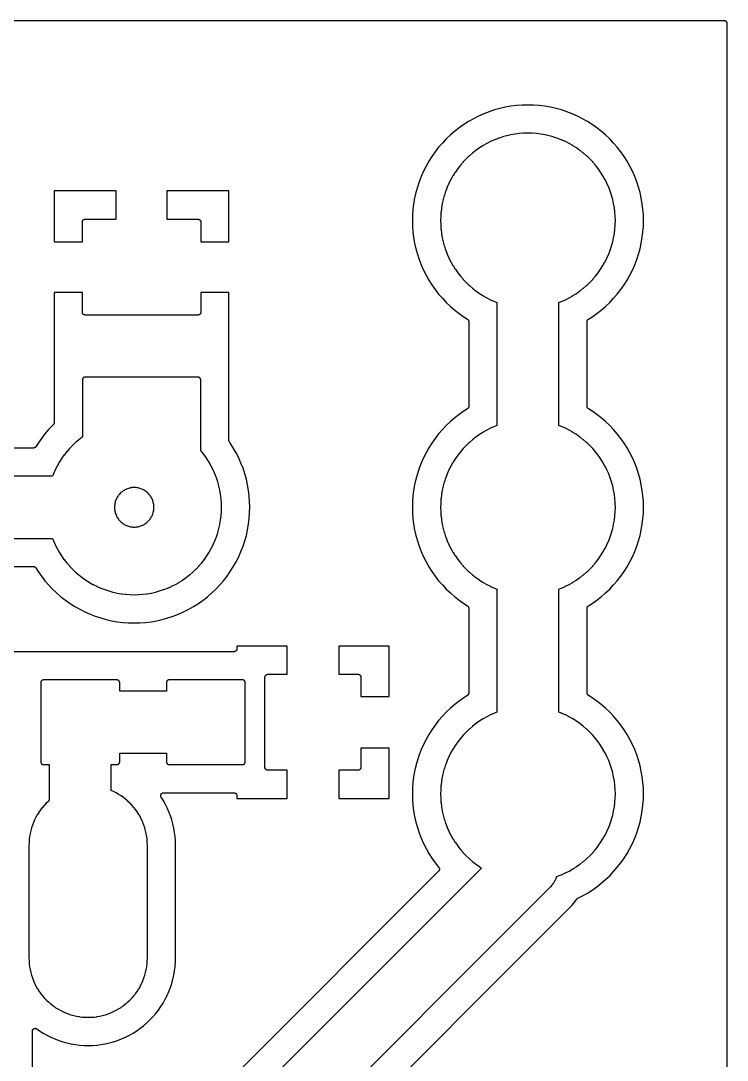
# Model space of a CAD drawing. Header units: millimetres. Extents: x -0.1 to 60, y -80 to 0.1.
# Drawn here: x 47.52 to 60.05, y -18.37 to 0.05 of the extents above; entities that cross this region are included whole.
import ezdxf

# ---------------------------------------------------------------- set-up
doc = ezdxf.new("R2010")
doc.units = ezdxf.units.MM

msp = doc.modelspace()

# ---------------------------------------------------------------- linework, layer by layer
for points in [[(60.05, -39.613), (60.05, 0), (60.05, 0.002), (60.05, 0.005), (60.049, 0.007), (60.049, 0.01), (60.049, 0.012), (60.048, 0.015), (60.047, 0.017), (60.046, 0.019), (60.045, 0.021), (60.044, 0.024), (60.043, 0.026), (60.042, 0.028), (60.04, 0.03), (60.039, 0.032), (60.037, 0.034), (60.035, 0.035), (60.034, 0.037), (60.032, 0.039), (60.03, 0.04), (60.028, 0.042), (60.026, 0.043), (60.024, 0.044), (60.021, 0.045), (60.019, 0.046), (60.017, 0.047), (60.015, 0.048), (60.012, 0.049), (60.01, 0.049), (60.007, 0.049), (60.005, 0.05), (60.002, 0.05), (60, 0.05), (0, 0.05)], [(53.054, -19.869), (57.257, -15.666), (57.293, -15.628), (57.327, -15.589), (57.359, -15.548), (57.38, -15.518), (57.382, -15.516), (57.383, -15.514), (57.385, -15.512), (57.387, -15.511), (57.388, -15.509), (57.39, -15.507), (57.392, -15.506), (57.394, -15.505), (57.396, -15.503), (57.399, -15.502), (57.481, -15.46), (57.569, -15.411), (57.654, -15.357), (57.736, -15.299), (57.815, -15.237), (57.892, -15.171), (57.965, -15.102), (58.034, -15.029), (58.1, -14.953), (58.162, -14.874), (58.22, -14.791), (58.273, -14.706), (58.323, -14.619), (58.368, -14.529), (58.409, -14.437), (58.445, -14.343), (58.477, -14.248), (58.504, -14.151), (58.526, -14.052), (58.543, -13.953), (58.555, -13.853), (58.563, -13.753), (58.565, -13.653), (58.563, -13.552), (58.555, -13.452), (58.543, -13.352), (58.526, -13.253), (58.504, -13.154), (58.477, -13.057), (58.445, -12.962), (58.409, -12.868), (58.368, -12.776), (58.323, -12.686), (58.273, -12.599), (58.22, -12.514), (58.162, -12.431), (58.1, -12.352), (58.034, -12.276), (57.965, -12.203), (57.892, -12.134), (57.815, -12.068), (57.736, -12.006), (57.654, -11.948), (57.589, -11.907), (57.587, -11.905), (57.585, -11.904), (57.583, -11.903), (57.581, -11.901), (57.58, -11.899), (57.578, -11.897), (57.576, -11.896), (57.575, -11.894), (57.574, -11.892), (57.572, -11.89), (57.571, -11.888), (57.57, -11.885), (57.569, -11.883), (57.568, -11.881), (57.568, -11.879), (57.567, -11.876), (57.566, -11.874), (57.566, -11.872), (57.566, -11.869), (57.566, -11.867), (57.566, -11.865), (57.566, -10.36), (57.566, -10.358), (57.566, -10.356), (57.566, -10.353), (57.566, -10.351), (57.567, -10.349), (57.568, -10.346), (57.568, -10.344), (57.569, -10.342), (57.57, -10.34), (57.571, -10.337), (57.572, -10.335), (57.574, -10.333), (57.575, -10.331), (57.576, -10.329), (57.578, -10.328), (57.58, -10.326), (57.581, -10.324), (57.583, -10.322), (57.585, -10.321), (57.587, -10.32), (57.589, -10.318), (57.654, -10.277), (57.736, -10.219), (57.815, -10.157), (57.892, -10.091), (57.965, -10.022), (58.034, -9.949), (58.1, -9.873), (58.162, -9.794), (58.22, -9.711), (58.273, -9.626), (58.323, -9.539), (58.368, -9.449), (58.409, -9.357), (58.445, -9.263), (58.477, -9.168), (58.504, -9.071), (58.526, -8.972), (58.543, -8.873), (58.555, -8.773), (58.563, -8.673), (58.565, -8.573), (58.563, -8.472), (58.555, -8.372), (58.543, -8.272), (58.526, -8.173), (58.504, -8.074), (58.477, -7.977), (58.445, -7.882), (58.409, -7.788), (58.368, -7.696), (58.323, -7.606), (58.273, -7.519), (58.22, -7.434), (58.162, -7.351), (58.1, -7.272), (58.034, -7.196), (57.965, -7.123), (57.892, -7.054), (57.815, -6.988), (57.736, -6.926), (57.654, -6.868), (57.589, -6.827), (57.587, -6.825), (57.585, -6.824), (57.583, -6.823), (57.581, -6.821), (57.58, -6.819), (57.578, -6.817), (57.576, -6.816), (57.575, -6.814), (57.574, -6.812), (57.572, -6.81), (57.571, -6.808), (57.57, -6.805), (57.569, -6.803), (57.568, -6.801), (57.568, -6.799), (57.567, -6.796), (57.566, -6.794), (57.566, -6.792), (57.566, -6.789), (57.566, -6.787), (57.566, -6.785), (57.566, -5.28), (57.566, -5.278), (57.566, -5.276), (57.566, -5.273), (57.566, -5.271), (57.567, -5.269), (57.568, -5.266), (57.568, -5.264), (57.569, -5.262), (57.57, -5.26), (57.571, -5.257), (57.572, -5.255), (57.574, -5.253), (57.575, -5.251), (57.576, -5.249), (57.578, -5.248), (57.58, -5.246), (57.581, -5.244), (57.583, -5.242), (57.585, -5.241), (57.587, -5.24), (57.589, -5.238), (57.654, -5.197), (57.736, -5.139), (57.815, -5.077), (57.892, -5.011), (57.965, -4.942), (58.034, -4.869), (58.1, -4.793), (58.162, -4.714), (58.22, -4.631), (58.273, -4.546), (58.323, -4.459), (58.368, -4.369), (58.409, -4.277), (58.445, -4.183), (58.477, -4.088), (58.504, -3.991), (58.526, -3.892), (58.543, -3.793), (58.555, -3.693), (58.563, -3.593), (58.565, -3.493), (58.563, -3.392), (58.555, -3.292), (58.543, -3.192), (58.526, -3.093), (58.504, -2.994), (58.477, -2.897), (58.445, -2.802), (58.409, -2.708), (58.368, -2.616), (58.323, -2.526), (58.273, -2.439), (58.22, -2.354), (58.162, -2.271), (58.1, -2.192), (58.034, -2.116), (57.965, -2.043), (57.892, -1.974), (57.815, -1.908), (57.736, -1.846), (57.654, -1.788), (57.569, -1.734), (57.481, -1.685), (57.391, -1.639), (57.299, -1.599), (57.206, -1.562), (57.11, -1.531), (57.013, -1.504), (56.915, -1.482), (56.816, -1.465), (56.716, -1.452), (56.616, -1.445), (56.515, -1.443), (56.414, -1.445), (56.314, -1.452), (56.214, -1.465), (56.115, -1.482), (56.017, -1.504), (55.92, -1.531), (55.824, -1.562), (55.731, -1.599), (55.639, -1.639), (55.549, -1.685), (55.461, -1.734), (55.376, -1.788), (55.294, -1.846), (55.215, -1.908), (55.138, -1.974), (55.065, -2.043), (54.996, -2.116), (54.93, -2.192), (54.868, -2.271), (54.81, -2.354), (54.757, -2.439), (54.707, -2.526), (54.662, -2.616), (54.621, -2.708), (54.585, -2.802), (54.553, -2.897), (54.526, -2.994), (54.504, -3.093), (54.487, -3.192), (54.475, -3.292), (54.467, -3.392), (54.465, -3.493), (54.467, -3.593), (54.475, -3.693), (54.487, -3.793), (54.504, -3.892), (54.526, -3.991), (54.553, -4.088), (54.585, -4.183), (54.621, -4.277), (54.662, -4.369), (54.707, -4.459), (54.757, -4.546), (54.81, -4.631), (54.868, -4.714), (54.93, -4.793), (54.996, -4.869), (55.065, -4.942), (55.138, -5.011), (55.215, -5.077), (55.294, -5.139), (55.376, -5.197), (55.441, -5.238), (55.443, -5.24), (55.445, -5.241), (55.447, -5.242), (55.449, -5.244), (55.45, -5.246), (55.452, -5.248), (55.454, -5.249), (55.455, -5.251), (55.456, -5.253), (55.458, -5.255), (55.459, -5.257), (55.46, -5.26), (55.461, -5.262), (55.462, -5.264), (55.462, -5.266), (55.463, -5.269), (55.464, -5.271), (55.464, -5.273), (55.464, -5.276), (55.464, -5.278), (55.464, -5.28), (55.464, -6.785), (55.464, -6.787), (55.464, -6.79), (55.464, -6.792), (55.463, -6.795), (55.463, -6.797), (55.462, -6.799), (55.461, -6.802), (55.46, -6.804), (55.459, -6.806), (55.458, -6.809), (55.457, -6.811), (55.456, -6.813), (55.454, -6.815), (55.453, -6.817), (55.451, -6.819), (55.449, -6.821), (55.447, -6.822), (55.445, -6.824), (55.443, -6.825), (55.441, -6.827), (55.376, -6.868), (55.294, -6.926), (55.215, -6.988), (55.138, -7.054), (55.065, -7.123), (54.996, -7.196), (54.93, -7.272), (54.868, -7.351), (54.81, -7.434), (54.757, -7.519), (54.707, -7.606), (54.662, -7.696), (54.621, -7.788), (54.585, -7.882), (54.553, -7.977), (54.526, -8.074), (54.504, -8.173), (54.487, -8.272), (54.475, -8.372), (54.467, -8.472), (54.465, -8.573), (54.467, -8.673), (54.475, -8.773), (54.487, -8.873), (54.504, -8.972), (54.526, -9.071), (54.553, -9.168), (54.585, -9.263), (54.621, -9.357), (54.662, -9.449), (54.707, -9.539), (54.757, -9.626), (54.81, -9.711), (54.868, -9.794), (54.93, -9.873), (54.996, -9.949), (55.065, -10.022), (55.138, -10.091), (55.215, -10.157), (55.294, -10.219), (55.376, -10.277), (55.441, -10.318), (55.443, -10.32), (55.445, -10.321), (55.447, -10.323), (55.449, -10.324), (55.451, -10.326), (55.453, -10.328), (55.454, -10.33), (55.456, -10.332), (55.457, -10.334), (55.458, -10.336), (55.459, -10.339), (55.46, -10.341), (55.461, -10.343), (55.462, -10.346), (55.463, -10.348), (55.463, -10.35), (55.464, -10.353), (55.464, -10.355), (55.464, -10.358), (55.464, -10.36), (55.464, -11.865), (55.464, -11.867), (55.464, -11.87), (55.464, -11.872), (55.463, -11.875), (55.463, -11.877), (55.462, -11.879), (55.461, -11.882), (55.46, -11.884), (55.459, -11.886), (55.458, -11.889), (55.457, -11.891), (55.456, -11.893), (55.454, -11.895), (55.453, -11.897), (55.451, -11.899), (55.449, -11.901), (55.447, -11.902), (55.445, -11.904), (55.443, -11.905), (55.441, -11.907), (55.376, -11.948), (55.294, -12.006), (55.215, -12.068), (55.138, -12.134), (55.065, -12.203), (54.996, -12.276), (54.93, -12.352), (54.868, -12.431), (54.81, -12.514), (54.757, -12.599), (54.707, -12.686), (54.662, -12.776), (54.621, -12.868), (54.585, -12.962), (54.553, -13.057), (54.526, -13.154), (54.504, -13.253), (54.487, -13.352), (54.475, -13.452), (54.467, -13.552), (54.465, -13.653), (54.467, -13.753), (54.475, -13.853), (54.487, -13.953), (54.504, -14.052), (54.526, -14.151), (54.553, -14.248), (54.585, -14.343), (54.621, -14.437), (54.662, -14.529), (54.707, -14.619), (54.757, -14.706), (54.81, -14.791), (54.868, -14.874), (54.93, -14.953), (54.932, -14.955), (54.933, -14.956), (54.935, -14.958), (54.936, -14.96), (54.937, -14.962), (54.938, -14.965), (54.939, -14.967), (54.94, -14.969), (54.941, -14.971), (54.942, -14.974), (54.943, -14.976), (54.943, -14.978), (54.943, -14.981), (54.944, -14.983), (54.944, -14.985), (54.944, -14.988), (54.944, -14.99), (54.944, -14.993), (54.943, -14.995), (54.943, -14.997), (54.942, -15), (54.942, -15.002), (54.941, -15.004), (54.94, -15.007), (54.939, -15.009), (54.938, -15.011), (54.937, -15.013), (54.935, -15.015), (54.934, -15.017), (54.932, -15.019), (54.931, -15.021), (54.929, -15.023), (51.332, -18.62)], [(52.372, -19.844), (56.904, -15.312), (56.905, -15.311), (56.922, -15.293), (56.924, -15.291), (56.94, -15.273), (56.941, -15.271), (56.956, -15.251), (56.958, -15.249), (56.972, -15.229), (56.973, -15.227), (56.986, -15.206), (56.988, -15.204), (57, -15.183), (57.001, -15.181), (57.012, -15.159), (57.013, -15.157), (57.023, -15.134), (57.024, -15.132), (57.031, -15.114), (57.036, -15.112), (57.038, -15.111), (57.107, -15.085), (57.109, -15.084), (57.177, -15.054), (57.179, -15.053), (57.245, -15.02), (57.247, -15.019), (57.311, -14.983), (57.313, -14.981), (57.375, -14.942), (57.377, -14.941), (57.437, -14.898), (57.439, -14.897), (57.497, -14.851), (57.499, -14.85), (57.555, -14.802), (57.557, -14.8), (57.61, -14.749), (57.612, -14.748), (57.663, -14.694), (57.664, -14.692), (57.712, -14.637), (57.714, -14.635), (57.759, -14.577), (57.761, -14.575), (57.803, -14.515), (57.804, -14.513), (57.844, -14.45), (57.845, -14.448), (57.881, -14.384), (57.883, -14.382), (57.916, -14.316), (57.917, -14.314), (57.947, -14.247), (57.947, -14.245), (57.974, -14.176), (57.975, -14.174), (57.998, -14.104), (57.999, -14.101), (58.018, -14.03), (58.019, -14.028), (58.035, -13.956), (58.035, -13.954), (58.048, -13.881), (58.048, -13.879), (58.057, -13.806), (58.058, -13.803), (58.063, -13.73), (58.063, -13.727), (58.065, -13.654), (58.065, -13.653), (58.065, -13.651), (58.063, -13.578), (58.063, -13.575), (58.058, -13.502), (58.057, -13.499), (58.048, -13.426), (58.048, -13.424), (58.035, -13.351), (58.035, -13.349), (58.019, -13.277), (58.018, -13.275), (57.999, -13.204), (57.998, -13.201), (57.975, -13.131), (57.974, -13.129), (57.947, -13.06), (57.947, -13.058), (57.917, -12.991), (57.916, -12.989), (57.883, -12.923), (57.881, -12.921), (57.845, -12.857), (57.844, -12.855), (57.804, -12.792), (57.803, -12.79), (57.761, -12.73), (57.759, -12.728), (57.714, -12.67), (57.712, -12.668), (57.664, -12.613), (57.663, -12.611), (57.612, -12.557), (57.61, -12.556), (57.557, -12.505), (57.555, -12.503), (57.499, -12.455), (57.497, -12.454), (57.439, -12.408), (57.437, -12.407), (57.377, -12.364), (57.375, -12.363), (57.313, -12.324), (57.311, -12.322), (57.247, -12.286), (57.245, -12.285), (57.179, -12.252), (57.177, -12.251), (57.109, -12.221), (57.107, -12.22), (57.065, -12.204), (57.065, -10.021), (57.107, -10.005), (57.109, -10.004), (57.177, -9.974), (57.179, -9.973), (57.245, -9.94), (57.247, -9.939), (57.311, -9.903), (57.313, -9.901), (57.375, -9.862), (57.377, -9.861), (57.437, -9.818), (57.439, -9.817), (57.497, -9.771), (57.499, -9.77), (57.555, -9.722), (57.557, -9.72), (57.61, -9.669), (57.612, -9.668), (57.663, -9.614), (57.664, -9.612), (57.712, -9.557), (57.714, -9.555), (57.759, -9.497), (57.761, -9.495), (57.803, -9.435), (57.804, -9.433), (57.844, -9.37), (57.845, -9.368), (57.881, -9.304), (57.883, -9.302), (57.916, -9.236), (57.917, -9.234), (57.947, -9.167), (57.947, -9.165), (57.974, -9.096), (57.975, -9.094), (57.998, -9.024), (57.999, -9.021), (58.018, -8.95), (58.019, -8.948), (58.035, -8.876), (58.035, -8.874), (58.048, -8.801), (58.048, -8.799), (58.057, -8.726), (58.058, -8.723), (58.063, -8.65), (58.063, -8.647), (58.065, -8.574), (58.065, -8.573), (58.065, -8.571), (58.063, -8.498), (58.063, -8.495), (58.058, -8.422), (58.057, -8.419), (58.048, -8.346), (58.048, -8.344), (58.035, -8.271), (58.035, -8.269), (58.019, -8.197), (58.018, -8.195), (57.999, -8.124), (57.998, -8.121), (57.975, -8.051), (57.974, -8.049), (57.947, -7.98), (57.947, -7.978), (57.917, -7.911), (57.916, -7.909), (57.883, -7.843), (57.881, -7.841), (57.845, -7.777), (57.844, -7.775), (57.804, -7.712), (57.803, -7.71), (57.761, -7.65), (57.759, -7.648), (57.714, -7.59), (57.712, -7.588), (57.664, -7.533), (57.663, -7.531), (57.612, -7.477), (57.61, -7.476), (57.557, -7.425), (57.555, -7.423), (57.499, -7.375), (57.497, -7.374), (57.439, -7.328), (57.437, -7.327), (57.377, -7.284), (57.375, -7.283), (57.313, -7.244), (57.311, -7.242), (57.247, -7.206), (57.245, -7.205), (57.179, -7.172), (57.177, -7.171), (57.109, -7.141), (57.107, -7.14), (57.065, -7.124), (57.065, -4.941), (57.107, -4.925), (57.109, -4.924), (57.177, -4.894), (57.179, -4.893), (57.245, -4.86), (57.247, -4.859), (57.311, -4.823), (57.313, -4.821), (57.375, -4.782), (57.377, -4.781), (57.437, -4.738), (57.439, -4.737), (57.497, -4.691), (57.499, -4.69), (57.555, -4.642), (57.557, -4.64), (57.61, -4.589), (57.612, -4.588), (57.663, -4.534), (57.664, -4.532), (57.712, -4.477), (57.714, -4.475), (57.759, -4.417), (57.761, -4.415), (57.803, -4.355), (57.804, -4.353), (57.844, -4.29), (57.845, -4.288), (57.881, -4.224), (57.883, -4.222), (57.916, -4.156), (57.917, -4.154), (57.947, -4.087), (57.947, -4.085), (57.974, -4.016), (57.975, -4.014), (57.998, -3.944), (57.999, -3.941), (58.018, -3.87), (58.019, -3.868), (58.035, -3.796), (58.035, -3.794), (58.048, -3.721), (58.048, -3.719), (58.057, -3.646), (58.058, -3.643), (58.063, -3.57), (58.063, -3.567), (58.065, -3.494), (58.065, -3.493), (58.065, -3.491), (58.063, -3.418), (58.063, -3.415), (58.058, -3.342), (58.057, -3.339), (58.048, -3.266), (58.048, -3.264), (58.035, -3.191), (58.035, -3.189), (58.019, -3.117), (58.018, -3.115), (57.999, -3.044), (57.998, -3.041), (57.975, -2.971), (57.974, -2.969), (57.947, -2.9), (57.947, -2.898), (57.917, -2.831), (57.916, -2.829), (57.883, -2.763), (57.881, -2.761), (57.845, -2.697), (57.844, -2.695), (57.804, -2.632), (57.803, -2.63), (57.761, -2.57), (57.759, -2.568), (57.714, -2.51), (57.712, -2.508), (57.664, -2.453), (57.663, -2.451), (57.612, -2.397), (57.61, -2.396), (57.557, -2.345), (57.555, -2.343), (57.499, -2.295), (57.497, -2.294), (57.439, -2.248), (57.437, -2.247), (57.377, -2.204), (57.375, -2.203), (57.313, -2.164), (57.311, -2.162), (57.247, -2.126), (57.245, -2.125), (57.179, -2.092), (57.177, -2.091), (57.109, -2.061), (57.107, -2.06), (57.038, -2.034), (57.036, -2.033), (56.966, -2.01), (56.964, -2.009), (56.893, -1.989), (56.89, -1.989), (56.819, -1.973), (56.816, -1.972), (56.744, -1.959), (56.741, -1.959), (56.668, -1.95), (56.666, -1.95), (56.592, -1.944), (56.59, -1.944), (56.516, -1.943), (56.514, -1.943), (56.44, -1.944), (56.438, -1.944), (56.364, -1.95), (56.362, -1.95), (56.289, -1.959), (56.286, -1.959), (56.214, -1.972), (56.211, -1.973), (56.14, -1.989), (56.137, -1.989), (56.066, -2.009), (56.064, -2.01), (55.994, -2.033), (55.992, -2.034), (55.923, -2.06), (55.921, -2.061), (55.853, -2.091), (55.851, -2.092), (55.785, -2.125), (55.783, -2.126), (55.719, -2.162), (55.717, -2.164), (55.655, -2.203), (55.653, -2.204), (55.593, -2.247), (55.591, -2.248), (55.533, -2.294), (55.531, -2.295), (55.475, -2.343), (55.473, -2.345), (55.42, -2.396), (55.418, -2.397), (55.367, -2.451), (55.366, -2.453), (55.318, -2.508), (55.316, -2.51), (55.271, -2.568), (55.269, -2.57), (55.227, -2.63), (55.226, -2.632), (55.186, -2.695), (55.185, -2.697), (55.149, -2.761), (55.147, -2.763), (55.114, -2.829), (55.113, -2.831), (55.083, -2.898), (55.083, -2.9), (55.056, -2.969), (55.055, -2.971), (55.032, -3.041), (55.031, -3.044), (55.012, -3.115), (55.011, -3.117), (54.995, -3.189), (54.995, -3.191), (54.982, -3.264), (54.982, -3.266), (54.973, -3.339), (54.972, -3.342), (54.967, -3.415), (54.967, -3.418), (54.965, -3.491), (54.965, -3.494), (54.967, -3.567), (54.967, -3.57), (54.972, -3.643), (54.973, -3.646), (54.982, -3.719), (54.982, -3.721), (54.995, -3.794), (54.995, -3.796), (55.011, -3.868), (55.012, -3.87), (55.031, -3.941), (55.032, -3.944), (55.055, -4.014), (55.056, -4.016), (55.083, -4.085), (55.083, -4.087), (55.113, -4.154), (55.114, -4.156), (55.147, -4.222), (55.149, -4.224), (55.185, -4.288), (55.186, -4.29), (55.226, -4.353), (55.227, -4.355), (55.269, -4.415), (55.271, -4.417), (55.316, -4.475), (55.318, -4.477), (55.366, -4.532), (55.367, -4.534), (55.418, -4.588), (55.42, -4.589), (55.473, -4.64), (55.475, -4.642), (55.531, -4.69), (55.533, -4.691), (55.591, -4.737), (55.593, -4.738), (55.653, -4.781), (55.655, -4.782), (55.717, -4.821), (55.719, -4.823), (55.783, -4.859), (55.785, -4.86), (55.851, -4.893), (55.853, -4.894), (55.921, -4.924), (55.923, -4.925), (55.965, -4.941), (55.965, -7.124), (55.923, -7.14), (55.921, -7.141), (55.853, -7.171), (55.851, -7.172), (55.785, -7.205), (55.783, -7.206), (55.719, -7.242), (55.717, -7.244), (55.655, -7.283), (55.653, -7.284), (55.593, -7.327), (55.591, -7.328), (55.533, -7.374), (55.531, -7.375), (55.475, -7.423), (55.473, -7.425), (55.42, -7.476), (55.418, -7.477), (55.367, -7.531), (55.366, -7.533), (55.318, -7.588), (55.316, -7.59), (55.271, -7.648), (55.269, -7.65), (55.227, -7.71), (55.226, -7.712), (55.186, -7.775), (55.185, -7.777), (55.149, -7.841), (55.147, -7.843), (55.114, -7.909), (55.113, -7.911), (55.083, -7.978), (55.083, -7.98), (55.056, -8.049), (55.055, -8.051), (55.032, -8.121), (55.031, -8.124), (55.012, -8.195), (55.011, -8.197), (54.995, -8.269), (54.995, -8.271), (54.982, -8.344), (54.982, -8.346), (54.973, -8.419), (54.972, -8.422), (54.967, -8.495), (54.967, -8.498), (54.965, -8.571), (54.965, -8.574), (54.967, -8.647), (54.967, -8.65), (54.972, -8.723), (54.973, -8.726), (54.982, -8.799), (54.982, -8.801), (54.995, -8.874), (54.995, -8.876), (55.011, -8.948), (55.012, -8.95), (55.031, -9.021), (55.032, -9.024), (55.055, -9.094), (55.056, -9.096), (55.083, -9.165), (55.083, -9.167), (55.113, -9.234), (55.114, -9.236), (55.147, -9.302), (55.149, -9.304), (55.185, -9.368), (55.186, -9.37), (55.226, -9.433), (55.227, -9.435), (55.269, -9.495), (55.271, -9.497), (55.316, -9.555), (55.318, -9.557), (55.366, -9.612), (55.367, -9.614), (55.418, -9.668), (55.42, -9.669), (55.473, -9.72), (55.475, -9.722), (55.531, -9.77), (55.533, -9.771), (55.591, -9.817), (55.593, -9.818), (55.653, -9.861), (55.655, -9.862), (55.717, -9.901), (55.719, -9.903), (55.783, -9.939), (55.785, -9.94), (55.851, -9.973), (55.853, -9.974), (55.921, -10.004), (55.923, -10.005), (55.965, -10.021), (55.965, -12.204), (55.923, -12.22), (55.921, -12.221), (55.853, -12.251), (55.851, -12.252), (55.785, -12.285), (55.783, -12.286), (55.719, -12.322), (55.717, -12.324), (55.655, -12.363), (55.653, -12.364), (55.593, -12.407), (55.591, -12.408), (55.533, -12.454), (55.531, -12.455), (55.475, -12.503), (55.473, -12.505), (55.42, -12.556), (55.418, -12.557), (55.367, -12.611), (55.366, -12.613), (55.318, -12.668), (55.316, -12.67), (55.271, -12.728), (55.269, -12.73), (55.227, -12.79), (55.226, -12.792), (55.186, -12.855), (55.185, -12.857), (55.149, -12.921), (55.147, -12.923), (55.114, -12.989), (55.113, -12.991), (55.083, -13.058), (55.083, -13.06), (55.056, -13.129), (55.055, -13.131), (55.032, -13.201), (55.031, -13.204), (55.012, -13.275), (55.011, -13.277), (54.995, -13.349), (54.995, -13.351), (54.982, -13.424), (54.982, -13.426), (54.973, -13.499), (54.972, -13.502), (54.967, -13.575), (54.967, -13.578), (54.965, -13.651), (54.965, -13.654), (54.967, -13.727), (54.967, -13.73), (54.972, -13.803), (54.973, -13.806), (54.982, -13.879), (54.982, -13.881), (54.995, -13.954), (54.995, -13.956), (55.011, -14.028), (55.012, -14.03), (55.031, -14.101), (55.032, -14.104), (55.055, -14.174), (55.056, -14.176), (55.083, -14.245), (55.083, -14.247), (55.113, -14.314), (55.114, -14.316), (55.147, -14.382), (55.149, -14.384), (55.185, -14.448), (55.186, -14.45), (55.226, -14.513), (55.227, -14.515), (55.269, -14.575), (55.271, -14.577), (55.316, -14.635), (55.318, -14.637), (55.366, -14.692), (55.367, -14.694), (55.418, -14.748), (55.42, -14.749), (55.473, -14.8), (55.475, -14.802), (55.531, -14.85), (55.533, -14.851), (55.591, -14.897), (55.593, -14.898), (55.653, -14.941), (55.655, -14.942), (55.693, -14.966), (51.518, -19.141)], [(48.11, -3.865), (48.61, -3.865), (48.61, -3.515), (48.61, -3.513), (48.61, -3.51), (48.611, -3.508), (48.611, -3.505), (48.611, -3.503), (48.612, -3.5), (48.613, -3.498), (48.614, -3.496), (48.615, -3.494), (48.616, -3.491), (48.617, -3.489), (48.618, -3.487), (48.62, -3.485), (48.621, -3.483), (48.623, -3.481), (48.625, -3.48), (48.626, -3.478), (48.628, -3.476), (48.63, -3.475), (48.632, -3.473), (48.634, -3.472), (48.636, -3.471), (48.639, -3.47), (48.641, -3.469), (48.643, -3.468), (48.645, -3.467), (48.648, -3.466), (48.65, -3.466), (48.653, -3.466), (48.655, -3.465), (48.658, -3.465), (48.66, -3.465), (49.21, -3.465), (49.21, -2.965), (48.11, -2.965), (48.11, -3.865)], [(51.21, -3.865), (51.21, -2.965), (50.11, -2.965), (50.11, -3.465), (50.66, -3.465), (50.662, -3.465), (50.665, -3.465), (50.667, -3.466), (50.67, -3.466), (50.672, -3.466), (50.675, -3.467), (50.677, -3.468), (50.679, -3.469), (50.681, -3.47), (50.684, -3.471), (50.686, -3.472), (50.688, -3.473), (50.69, -3.475), (50.692, -3.476), (50.694, -3.478), (50.695, -3.48), (50.697, -3.481), (50.699, -3.483), (50.7, -3.485), (50.702, -3.487), (50.703, -3.489), (50.704, -3.491), (50.705, -3.494), (50.706, -3.496), (50.707, -3.498), (50.708, -3.5), (50.709, -3.503), (50.709, -3.505), (50.709, -3.508), (50.71, -3.51), (50.71, -3.513), (50.71, -3.515), (50.71, -3.865), (51.21, -3.865)], [(47.128, -9.623), (47.742, -9.623), (47.744, -9.623), (47.747, -9.623), (47.749, -9.624), (47.752, -9.624), (47.754, -9.624), (47.756, -9.625), (47.758, -9.626), (47.761, -9.627), (47.763, -9.628), (47.765, -9.629), (47.767, -9.63), (47.769, -9.631), (47.771, -9.632), (47.773, -9.634), (47.775, -9.635), (47.777, -9.637), (47.778, -9.639), (47.78, -9.641), (47.782, -9.642), (47.783, -9.644), (47.784, -9.646), (47.825, -9.711), (47.883, -9.794), (47.945, -9.873), (48.011, -9.949), (48.08, -10.022), (48.153, -10.091), (48.23, -10.157), (48.309, -10.219), (48.391, -10.277), (48.476, -10.331), (48.564, -10.38), (48.654, -10.426), (48.746, -10.466), (48.839, -10.503), (48.935, -10.534), (49.032, -10.561), (49.13, -10.583), (49.229, -10.6), (49.329, -10.613), (49.429, -10.62), (49.53, -10.622), (49.631, -10.62), (49.731, -10.613), (49.831, -10.6), (49.93, -10.583), (50.028, -10.561), (50.125, -10.534), (50.221, -10.503), (50.314, -10.466), (50.406, -10.426), (50.496, -10.38), (50.584, -10.331), (50.669, -10.277), (50.751, -10.219), (50.83, -10.157), (50.907, -10.091), (50.98, -10.022), (51.049, -9.949), (51.115, -9.873), (51.177, -9.794), (51.235, -9.711), (51.288, -9.626), (51.338, -9.539), (51.383, -9.449), (51.424, -9.357), (51.46, -9.263), (51.492, -9.168), (51.519, -9.071), (51.541, -8.972), (51.558, -8.873), (51.57, -8.773), (51.578, -8.673), (51.58, -8.573), (51.578, -8.472), (51.57, -8.372), (51.558, -8.272), (51.541, -8.173), (51.519, -8.074), (51.492, -7.977), (51.46, -7.882), (51.424, -7.788), (51.383, -7.696), (51.338, -7.606), (51.288, -7.519), (51.235, -7.434), (51.219, -7.412), (51.218, -7.41), (51.216, -7.407), (51.215, -7.405), (51.214, -7.403), (51.213, -7.4), (51.212, -7.398), (51.212, -7.396), (51.211, -7.393), (51.211, -7.391), (51.21, -7.388), (51.21, -7.386), (51.21, -7.383), (51.21, -4.765), (50.71, -4.765), (50.71, -5.115), (50.71, -5.117), (50.71, -5.12), (50.709, -5.122), (50.709, -5.125), (50.709, -5.127), (50.708, -5.13), (50.707, -5.132), (50.706, -5.134), (50.705, -5.136), (50.704, -5.139), (50.703, -5.141), (50.702, -5.143), (50.7, -5.145), (50.699, -5.147), (50.697, -5.149), (50.695, -5.15), (50.694, -5.152), (50.692, -5.154), (50.69, -5.155), (50.688, -5.157), (50.686, -5.158), (50.684, -5.159), (50.681, -5.16), (50.679, -5.161), (50.677, -5.162), (50.675, -5.163), (50.672, -5.164), (50.67, -5.164), (50.667, -5.164), (50.665, -5.165), (50.662, -5.165), (50.66, -5.165), (48.66, -5.165), (48.658, -5.165), (48.655, -5.165), (48.653, -5.164), (48.65, -5.164), (48.648, -5.164), (48.645, -5.163), (48.643, -5.162), (48.641, -5.161), (48.639, -5.16), (48.636, -5.159), (48.634, -5.158), (48.632, -5.157), (48.63, -5.155), (48.628, -5.154), (48.626, -5.152), (48.625, -5.15), (48.623, -5.149), (48.621, -5.147), (48.62, -5.145), (48.618, -5.143), (48.617, -5.141), (48.616, -5.139), (48.615, -5.136), (48.614, -5.134), (48.613, -5.132), (48.612, -5.13), (48.611, -5.127), (48.611, -5.125), (48.611, -5.122), (48.61, -5.12), (48.61, -5.117), (48.61, -5.115), (48.61, -4.765), (48.11, -4.765), (48.11, -7.073), (48.11, -7.076), (48.11, -7.078), (48.109, -7.081), (48.109, -7.083), (48.108, -7.086), (48.108, -7.088), (48.107, -7.091), (48.106, -7.093), (48.105, -7.095), (48.104, -7.098), (48.102, -7.1), (48.101, -7.102), (48.1, -7.104), (48.098, -7.106), (48.096, -7.108), (48.094, -7.11), (48.08, -7.123), (48.011, -7.196), (47.945, -7.272), (47.883, -7.351), (47.825, -7.434), (47.784, -7.499), (47.783, -7.501), (47.781, -7.503), (47.78, -7.505), (47.778, -7.507), (47.776, -7.508), (47.774, -7.51), (47.772, -7.512), (47.77, -7.513), (47.768, -7.514), (47.766, -7.516), (47.764, -7.517), (47.762, -7.518), (47.759, -7.519), (47.757, -7.52), (47.754, -7.52), (47.752, -7.521), (47.75, -7.521), (47.747, -7.522), (47.745, -7.522), (47.742, -7.522), (46.673, -7.522)], [(46.9, -9.123), (48.081, -9.123), (48.098, -9.165), (48.098, -9.167), (48.128, -9.234), (48.129, -9.236), (48.162, -9.302), (48.164, -9.304), (48.2, -9.368), (48.201, -9.37), (48.241, -9.433), (48.242, -9.435), (48.284, -9.495), (48.286, -9.497), (48.331, -9.555), (48.333, -9.557), (48.381, -9.612), (48.382, -9.614), (48.433, -9.668), (48.435, -9.669), (48.488, -9.72), (48.49, -9.722), (48.546, -9.77), (48.548, -9.771), (48.606, -9.817), (48.608, -9.818), (48.668, -9.861), (48.67, -9.862), (48.732, -9.901), (48.734, -9.903), (48.798, -9.939), (48.8, -9.94), (48.866, -9.973), (48.868, -9.974), (48.936, -10.004), (48.938, -10.005), (49.007, -10.031), (49.009, -10.032), (49.079, -10.055), (49.081, -10.056), (49.152, -10.076), (49.155, -10.076), (49.226, -10.092), (49.229, -10.093), (49.301, -10.106), (49.304, -10.106), (49.377, -10.115), (49.379, -10.115), (49.453, -10.121), (49.455, -10.121), (49.529, -10.122), (49.531, -10.122), (49.605, -10.121), (49.607, -10.121), (49.681, -10.115), (49.683, -10.115), (49.756, -10.106), (49.759, -10.106), (49.831, -10.093), (49.834, -10.092), (49.905, -10.076), (49.908, -10.076), (49.979, -10.056), (49.981, -10.055), (50.051, -10.032), (50.053, -10.031), (50.122, -10.005), (50.124, -10.004), (50.192, -9.974), (50.194, -9.973), (50.26, -9.94), (50.262, -9.939), (50.326, -9.903), (50.328, -9.901), (50.39, -9.862), (50.392, -9.861), (50.452, -9.818), (50.454, -9.817), (50.512, -9.771), (50.514, -9.77), (50.57, -9.722), (50.572, -9.72), (50.625, -9.669), (50.627, -9.668), (50.678, -9.614), (50.679, -9.612), (50.727, -9.557), (50.729, -9.555), (50.774, -9.497), (50.776, -9.495), (50.818, -9.435), (50.819, -9.433), (50.859, -9.37), (50.86, -9.368), (50.896, -9.304), (50.898, -9.302), (50.931, -9.236), (50.932, -9.234), (50.962, -9.167), (50.962, -9.165), (50.989, -9.096), (50.99, -9.094), (51.013, -9.024), (51.014, -9.021), (51.033, -8.95), (51.034, -8.948), (51.05, -8.876), (51.05, -8.874), (51.063, -8.801), (51.063, -8.799), (51.072, -8.726), (51.073, -8.723), (51.078, -8.65), (51.078, -8.647), (51.08, -8.574), (51.08, -8.573), (51.08, -8.571), (51.078, -8.498), (51.078, -8.495), (51.073, -8.422), (51.072, -8.419), (51.063, -8.346), (51.063, -8.344), (51.05, -8.271), (51.05, -8.269), (51.034, -8.197), (51.033, -8.195), (51.014, -8.124), (51.013, -8.121), (50.99, -8.051), (50.989, -8.049), (50.962, -7.98), (50.962, -7.978), (50.932, -7.911), (50.931, -7.909), (50.898, -7.843), (50.896, -7.841), (50.86, -7.777), (50.859, -7.775), (50.819, -7.712), (50.818, -7.71), (50.776, -7.65), (50.774, -7.648), (50.729, -7.59), (50.727, -7.588), (50.71, -7.568), (50.71, -6.315), (50.71, -6.313), (50.71, -6.31), (50.709, -6.308), (50.709, -6.305), (50.709, -6.303), (50.708, -6.3), (50.707, -6.298), (50.706, -6.296), (50.705, -6.294), (50.704, -6.291), (50.703, -6.289), (50.702, -6.287), (50.7, -6.285), (50.699, -6.283), (50.697, -6.281), (50.695, -6.28), (50.694, -6.278), (50.692, -6.276), (50.69, -6.275), (50.688, -6.273), (50.686, -6.272), (50.684, -6.271), (50.681, -6.27), (50.679, -6.269), (50.677, -6.268), (50.675, -6.267), (50.672, -6.266), (50.67, -6.266), (50.667, -6.266), (50.665, -6.265), (50.662, -6.265), (50.66, -6.265), (48.66, -6.265), (48.658, -6.265), (48.655, -6.265), (48.653, -6.266), (48.65, -6.266), (48.648, -6.266), (48.645, -6.267), (48.643, -6.268), (48.641, -6.269), (48.639, -6.27), (48.636, -6.271), (48.634, -6.272), (48.632, -6.273), (48.63, -6.275), (48.628, -6.276), (48.626, -6.278), (48.625, -6.28), (48.623, -6.281), (48.621, -6.283), (48.62, -6.285), (48.618, -6.287), (48.617, -6.289), (48.616, -6.291), (48.615, -6.294), (48.614, -6.296), (48.613, -6.298), (48.612, -6.3), (48.611, -6.303), (48.611, -6.305), (48.611, -6.308), (48.61, -6.31), (48.61, -6.313), (48.61, -6.315), (48.61, -7.325), (48.608, -7.327), (48.606, -7.328), (48.548, -7.374), (48.546, -7.375), (48.49, -7.423), (48.488, -7.425), (48.435, -7.476), (48.433, -7.477), (48.382, -7.531), (48.381, -7.533), (48.333, -7.588), (48.331, -7.59), (48.286, -7.648), (48.284, -7.65), (48.242, -7.71), (48.241, -7.712), (48.201, -7.775), (48.2, -7.777), (48.164, -7.841), (48.162, -7.843), (48.129, -7.909), (48.128, -7.911), (48.098, -7.978), (48.098, -7.98), (48.081, -8.022), (46.672, -8.022)], [(49.88, -8.573), (49.88, -8.555), (49.878, -8.538), (49.876, -8.521), (49.873, -8.504), (49.869, -8.487), (49.865, -8.471), (49.86, -8.455), (49.853, -8.439), (49.846, -8.423), (49.839, -8.408), (49.83, -8.393), (49.821, -8.378), (49.811, -8.364), (49.801, -8.35), (49.789, -8.337), (49.777, -8.325), (49.765, -8.313), (49.752, -8.302), (49.738, -8.291), (49.724, -8.281), (49.71, -8.272), (49.695, -8.264), (49.68, -8.256), (49.664, -8.249), (49.648, -8.243), (49.632, -8.238), (49.615, -8.233), (49.598, -8.229), (49.581, -8.226), (49.564, -8.224), (49.547, -8.223), (49.53, -8.223), (49.513, -8.223), (49.496, -8.224), (49.479, -8.226), (49.462, -8.229), (49.445, -8.233), (49.428, -8.238), (49.412, -8.243), (49.396, -8.249), (49.38, -8.256), (49.365, -8.264), (49.35, -8.272), (49.336, -8.281), (49.322, -8.291), (49.308, -8.302), (49.295, -8.313), (49.283, -8.325), (49.271, -8.337), (49.259, -8.35), (49.249, -8.364), (49.239, -8.378), (49.23, -8.393), (49.221, -8.408), (49.214, -8.423), (49.207, -8.439), (49.2, -8.455), (49.195, -8.471), (49.191, -8.487), (49.187, -8.504), (49.184, -8.521), (49.182, -8.538), (49.18, -8.555), (49.18, -8.573), (49.18, -8.59), (49.182, -8.607), (49.184, -8.624), (49.187, -8.641), (49.191, -8.658), (49.195, -8.674), (49.2, -8.69), (49.207, -8.706), (49.214, -8.722), (49.221, -8.737), (49.23, -8.752), (49.239, -8.767), (49.249, -8.781), (49.259, -8.795), (49.271, -8.808), (49.283, -8.82), (49.295, -8.832), (49.308, -8.843), (49.322, -8.854), (49.336, -8.864), (49.35, -8.873), (49.365, -8.881), (49.38, -8.889), (49.396, -8.896), (49.412, -8.902), (49.428, -8.907), (49.445, -8.912), (49.462, -8.916), (49.479, -8.919), (49.496, -8.921), (49.513, -8.922), (49.53, -8.922), (49.547, -8.922), (49.564, -8.921), (49.581, -8.919), (49.598, -8.916), (49.615, -8.912), (49.632, -8.907), (49.648, -8.902), (49.664, -8.896), (49.68, -8.889), (49.695, -8.881), (49.71, -8.873), (49.724, -8.864), (49.738, -8.854), (49.752, -8.843), (49.765, -8.832), (49.777, -8.82), (49.789, -8.808), (49.801, -8.795), (49.811, -8.781), (49.821, -8.767), (49.83, -8.752), (49.839, -8.737), (49.846, -8.722), (49.853, -8.706), (49.86, -8.69), (49.865, -8.674), (49.869, -8.658), (49.873, -8.641), (49.876, -8.624), (49.878, -8.607), (49.88, -8.59), (49.88, -8.573)], [(47.724, -18.584), (47.724, -17.857), (47.724, -17.855), (47.724, -17.852), (47.724, -17.85), (47.725, -17.848), (47.725, -17.845), (47.726, -17.843), (47.727, -17.841), (47.728, -17.838), (47.728, -17.836), (47.73, -17.834), (47.731, -17.832), (47.732, -17.83), (47.733, -17.828), (47.735, -17.826), (47.736, -17.824), (47.738, -17.822), (47.74, -17.82), (47.742, -17.819), (47.744, -17.817), (47.746, -17.816), (47.748, -17.815), (47.75, -17.813), (47.752, -17.812), (47.754, -17.811), (47.756, -17.81), (47.759, -17.81), (47.761, -17.809), (47.763, -17.808), (47.766, -17.808), (47.768, -17.808), (47.771, -17.807), (47.773, -17.807), (47.775, -17.807), (47.778, -17.807), (47.78, -17.808), (47.783, -17.808), (47.785, -17.808), (47.787, -17.809), (47.79, -17.81), (47.792, -17.811), (47.794, -17.812), (47.796, -17.813), (47.798, -17.814), (47.801, -17.815), (47.803, -17.816), (47.851, -17.851), (47.916, -17.891), (47.982, -17.929), (48.05, -17.963), (48.12, -17.994), (48.191, -18.021), (48.263, -18.045), (48.336, -18.066), (48.41, -18.082), (48.485, -18.095), (48.561, -18.105), (48.637, -18.11), (48.713, -18.112), (48.789, -18.11), (48.865, -18.105), (48.941, -18.095), (49.016, -18.082), (49.09, -18.066), (49.163, -18.045), (49.235, -18.021), (49.306, -17.994), (49.376, -17.963), (49.444, -17.929), (49.51, -17.891), (49.575, -17.851), (49.637, -17.807), (49.697, -17.76), (49.754, -17.71), (49.81, -17.658), (49.862, -17.603), (49.912, -17.545), (49.959, -17.485), (50.002, -17.423), (50.043, -17.359), (50.081, -17.292), (50.115, -17.224), (50.146, -17.155), (50.173, -17.084), (50.197, -17.011), (50.217, -16.938), (50.234, -16.864), (50.247, -16.789), (50.256, -16.713), (50.262, -16.637), (50.264, -16.561), (50.264, -14.562), (50.262, -14.485), (50.256, -14.409), (50.247, -14.334), (50.234, -14.259), (50.217, -14.184), (50.197, -14.111), (50.173, -14.039), (50.146, -13.968), (50.115, -13.898), (50.081, -13.83), (50.043, -13.764), (50.008, -13.709), (50.007, -13.707), (50.006, -13.705), (50.005, -13.703), (50.004, -13.7), (50.003, -13.698), (50.002, -13.696), (50.002, -13.693), (50.001, -13.691), (50.001, -13.688), (50.001, -13.686), (50.001, -13.683), (50.001, -13.681), (50.001, -13.678), (50.001, -13.676), (50.002, -13.674), (50.002, -13.671), (50.003, -13.669), (50.003, -13.666), (50.004, -13.664), (50.005, -13.662), (50.006, -13.659), (50.008, -13.657), (50.009, -13.655), (50.01, -13.653), (50.012, -13.651), (50.013, -13.649), (50.015, -13.647), (50.017, -13.646), (50.019, -13.644), (50.021, -13.643), (50.023, -13.641), (50.025, -13.64), (50.027, -13.639), (50.029, -13.637), (50.031, -13.636), (50.034, -13.635), (50.036, -13.635), (50.038, -13.634), (50.041, -13.633), (50.043, -13.633), (50.046, -13.633), (50.048, -13.633), (50.051, -13.633), (51.3, -13.633), (51.302, -13.633), (51.305, -13.633), (51.307, -13.633), (51.31, -13.633), (51.312, -13.634), (51.315, -13.635), (51.317, -13.635), (51.319, -13.636), (51.321, -13.637), (51.324, -13.638), (51.326, -13.64), (51.328, -13.641), (51.33, -13.642), (51.332, -13.644), (51.334, -13.645), (51.335, -13.647), (51.337, -13.649), (51.339, -13.651), (51.34, -13.653), (51.342, -13.655), (51.343, -13.657), (51.344, -13.659), (51.345, -13.661), (51.346, -13.663), (51.347, -13.666), (51.348, -13.668), (51.349, -13.67), (51.349, -13.673), (51.349, -13.675), (51.35, -13.678), (51.35, -13.68), (51.35, -13.683), (51.35, -13.732), (52.242, -13.732), (52.242, -13.233), (51.9, -13.233), (51.898, -13.232), (51.895, -13.232), (51.893, -13.232), (51.89, -13.232), (51.888, -13.231), (51.885, -13.23), (51.883, -13.23), (51.881, -13.229), (51.879, -13.228), (51.876, -13.227), (51.874, -13.225), (51.872, -13.224), (51.87, -13.223), (51.868, -13.221), (51.866, -13.22), (51.865, -13.218), (51.863, -13.216), (51.861, -13.214), (51.86, -13.212), (51.858, -13.21), (51.857, -13.208), (51.856, -13.206), (51.855, -13.204), (51.854, -13.202), (51.853, -13.199), (51.852, -13.197), (51.851, -13.195), (51.851, -13.192), (51.851, -13.19), (51.85, -13.187), (51.85, -13.185), (51.85, -13.183), (51.85, -11.582), (51.85, -11.58), (51.85, -11.578), (51.851, -11.575), (51.851, -11.573), (51.851, -11.57), (51.852, -11.568), (51.853, -11.566), (51.854, -11.563), (51.855, -11.561), (51.856, -11.559), (51.857, -11.557), (51.858, -11.555), (51.86, -11.553), (51.861, -11.551), (51.863, -11.549), (51.865, -11.547), (51.866, -11.545), (51.868, -11.544), (51.87, -11.542), (51.872, -11.541), (51.874, -11.54), (51.876, -11.538), (51.879, -11.537), (51.881, -11.536), (51.883, -11.535), (51.885, -11.535), (51.888, -11.534), (51.89, -11.533), (51.893, -11.533), (51.895, -11.533), (51.898, -11.533), (51.9, -11.532), (52.242, -11.532), (52.242, -11.033), (51.35, -11.033), (51.35, -11.082), (51.35, -11.085), (51.35, -11.087), (51.349, -11.09), (51.349, -11.092), (51.349, -11.095), (51.348, -11.097), (51.347, -11.099), (51.346, -11.102), (51.345, -11.104), (51.344, -11.106), (51.343, -11.108), (51.342, -11.11), (51.34, -11.112), (51.339, -11.114), (51.337, -11.116), (51.335, -11.118), (51.334, -11.12), (51.332, -11.121), (51.33, -11.123), (51.328, -11.124), (51.326, -11.125), (51.324, -11.127), (51.321, -11.128), (51.319, -11.129), (51.317, -11.13), (51.315, -11.13), (51.312, -11.131), (51.31, -11.132), (51.307, -11.132), (51.305, -11.132), (51.302, -11.132), (51.3, -11.133), (45.719, -11.133)], [(54.05, -11.925), (54.05, -11.033), (53.158, -11.033), (53.158, -11.532), (53.5, -11.532), (53.502, -11.533), (53.505, -11.533), (53.507, -11.533), (53.51, -11.533), (53.512, -11.534), (53.515, -11.535), (53.517, -11.535), (53.519, -11.536), (53.521, -11.537), (53.524, -11.538), (53.526, -11.54), (53.528, -11.541), (53.53, -11.542), (53.532, -11.544), (53.534, -11.545), (53.535, -11.547), (53.537, -11.549), (53.539, -11.551), (53.54, -11.553), (53.542, -11.555), (53.543, -11.557), (53.544, -11.559), (53.545, -11.561), (53.546, -11.563), (53.547, -11.566), (53.548, -11.568), (53.549, -11.57), (53.549, -11.573), (53.549, -11.575), (53.55, -11.578), (53.55, -11.58), (53.55, -11.582), (53.55, -11.925), (54.05, -11.925)], [(49.123, -13.594), (49.123, -13.133), (49.223, -13.133), (49.225, -13.132), (49.227, -13.132), (49.23, -13.132), (49.232, -13.132), (49.235, -13.131), (49.237, -13.13), (49.239, -13.13), (49.242, -13.129), (49.244, -13.128), (49.246, -13.127), (49.248, -13.125), (49.25, -13.124), (49.252, -13.123), (49.254, -13.121), (49.256, -13.12), (49.258, -13.118), (49.26, -13.116), (49.261, -13.114), (49.263, -13.112), (49.264, -13.11), (49.265, -13.108), (49.267, -13.106), (49.268, -13.104), (49.269, -13.102), (49.27, -13.099), (49.27, -13.097), (49.271, -13.095), (49.272, -13.092), (49.272, -13.09), (49.272, -13.087), (49.272, -13.085), (49.273, -13.082), (49.273, -12.933), (50.1, -12.933), (50.1, -13.082), (50.1, -13.085), (50.1, -13.087), (50.101, -13.09), (50.101, -13.092), (50.101, -13.095), (50.102, -13.097), (50.103, -13.099), (50.104, -13.102), (50.105, -13.104), (50.106, -13.106), (50.107, -13.108), (50.108, -13.11), (50.11, -13.112), (50.111, -13.114), (50.113, -13.116), (50.115, -13.118), (50.116, -13.12), (50.118, -13.121), (50.12, -13.123), (50.122, -13.124), (50.124, -13.125), (50.126, -13.127), (50.129, -13.128), (50.131, -13.129), (50.133, -13.13), (50.135, -13.13), (50.138, -13.131), (50.14, -13.132), (50.143, -13.132), (50.145, -13.132), (50.148, -13.132), (50.15, -13.133), (51.45, -13.133), (51.452, -13.132), (51.455, -13.132), (51.457, -13.132), (51.46, -13.132), (51.462, -13.131), (51.465, -13.13), (51.467, -13.13), (51.469, -13.129), (51.471, -13.128), (51.474, -13.127), (51.476, -13.125), (51.478, -13.124), (51.48, -13.123), (51.482, -13.121), (51.484, -13.12), (51.485, -13.118), (51.487, -13.116), (51.489, -13.114), (51.49, -13.112), (51.492, -13.11), (51.493, -13.108), (51.494, -13.106), (51.495, -13.104), (51.496, -13.102), (51.497, -13.099), (51.498, -13.097), (51.499, -13.095), (51.499, -13.092), (51.499, -13.09), (51.5, -13.087), (51.5, -13.085), (51.5, -13.082), (51.5, -11.683), (51.5, -11.68), (51.5, -11.678), (51.499, -11.675), (51.499, -11.673), (51.499, -11.67), (51.498, -11.668), (51.497, -11.666), (51.496, -11.663), (51.495, -11.661), (51.494, -11.659), (51.493, -11.657), (51.492, -11.655), (51.49, -11.653), (51.489, -11.651), (51.487, -11.649), (51.485, -11.647), (51.484, -11.645), (51.482, -11.644), (51.48, -11.642), (51.478, -11.641), (51.476, -11.64), (51.474, -11.638), (51.471, -11.637), (51.469, -11.636), (51.467, -11.635), (51.465, -11.635), (51.462, -11.634), (51.46, -11.633), (51.457, -11.633), (51.455, -11.633), (51.452, -11.633), (51.45, -11.633), (50.15, -11.633), (50.148, -11.633), (50.145, -11.633), (50.143, -11.633), (50.14, -11.633), (50.138, -11.634), (50.135, -11.635), (50.133, -11.635), (50.131, -11.636), (50.129, -11.637), (50.126, -11.638), (50.124, -11.64), (50.122, -11.641), (50.12, -11.642), (50.118, -11.644), (50.116, -11.645), (50.115, -11.647), (50.113, -11.649), (50.111, -11.651), (50.11, -11.653), (50.108, -11.655), (50.107, -11.657), (50.106, -11.659), (50.105, -11.661), (50.104, -11.663), (50.103, -11.666), (50.102, -11.668), (50.101, -11.67), (50.101, -11.673), (50.101, -11.675), (50.1, -11.678), (50.1, -11.68), (50.1, -11.683), (50.1, -11.832), (49.273, -11.832), (49.273, -11.683), (49.272, -11.68), (49.272, -11.678), (49.272, -11.675), (49.272, -11.673), (49.271, -11.67), (49.27, -11.668), (49.27, -11.666), (49.269, -11.663), (49.268, -11.661), (49.267, -11.659), (49.265, -11.657), (49.264, -11.655), (49.263, -11.653), (49.261, -11.651), (49.26, -11.649), (49.258, -11.647), (49.256, -11.645), (49.254, -11.644), (49.252, -11.642), (49.25, -11.641), (49.248, -11.64), (49.246, -11.638), (49.244, -11.637), (49.242, -11.636), (49.239, -11.635), (49.237, -11.635), (49.235, -11.634), (49.232, -11.633), (49.23, -11.633), (49.227, -11.633), (49.225, -11.633), (49.223, -11.633), (47.923, -11.633), (47.92, -11.633), (47.918, -11.633), (47.915, -11.633), (47.913, -11.633), (47.91, -11.634), (47.908, -11.635), (47.906, -11.635), (47.903, -11.636), (47.901, -11.637), (47.899, -11.638), (47.897, -11.64), (47.895, -11.641), (47.893, -11.642), (47.891, -11.644), (47.889, -11.645), (47.887, -11.647), (47.885, -11.649), (47.884, -11.651), (47.882, -11.653), (47.881, -11.655), (47.88, -11.657), (47.878, -11.659), (47.877, -11.661), (47.876, -11.663), (47.875, -11.666), (47.875, -11.668), (47.874, -11.67), (47.873, -11.673), (47.873, -11.675), (47.873, -11.678), (47.873, -11.68), (47.873, -11.683), (47.873, -13.082), (47.873, -13.085), (47.873, -13.087), (47.873, -13.09), (47.873, -13.092), (47.874, -13.095), (47.875, -13.097), (47.875, -13.099), (47.876, -13.102), (47.877, -13.104), (47.878, -13.106), (47.88, -13.108), (47.881, -13.11), (47.882, -13.112), (47.884, -13.114), (47.885, -13.116), (47.887, -13.118), (47.889, -13.12), (47.891, -13.121), (47.893, -13.123), (47.895, -13.124), (47.897, -13.125), (47.899, -13.127), (47.901, -13.128), (47.903, -13.129), (47.906, -13.13), (47.908, -13.13), (47.91, -13.131), (47.913, -13.132), (47.915, -13.132), (47.918, -13.132), (47.92, -13.132), (47.923, -13.133), (48.022, -13.133), (48.022, -13.77), (48.008, -13.782), (48.007, -13.784), (47.971, -13.818), (47.969, -13.819), (47.935, -13.855), (47.934, -13.857), (47.902, -13.894), (47.9, -13.896), (47.87, -13.935), (47.869, -13.937), (47.84, -13.977), (47.839, -13.979), (47.813, -14.02), (47.811, -14.022), (47.787, -14.065), (47.786, -14.067), (47.764, -14.111), (47.763, -14.113), (47.743, -14.158), (47.742, -14.16), (47.724, -14.206), (47.724, -14.209), (47.708, -14.255), (47.707, -14.258), (47.694, -14.305), (47.694, -14.307), (47.683, -14.355), (47.682, -14.358), (47.674, -14.406), (47.674, -14.408), (47.668, -14.457), (47.667, -14.46), (47.664, -14.509), (47.664, -14.511), (47.663, -14.56), (47.662, -14.561), (47.662, -16.561), (47.663, -16.563), (47.664, -16.612), (47.664, -16.614), (47.667, -16.663), (47.668, -16.665), (47.674, -16.714), (47.674, -16.717), (47.682, -16.765), (47.683, -16.767), (47.694, -16.815), (47.694, -16.818), (47.707, -16.865), (47.708, -16.867), (47.724, -16.914), (47.724, -16.916), (47.742, -16.962), (47.743, -16.964), (47.763, -17.009), (47.764, -17.012), (47.786, -17.055), (47.787, -17.058), (47.811, -17.1), (47.813, -17.102), (47.839, -17.144), (47.84, -17.146), (47.869, -17.186), (47.87, -17.188), (47.9, -17.227), (47.902, -17.229), (47.934, -17.266), (47.935, -17.268), (47.969, -17.303), (47.971, -17.305), (48.007, -17.339), (48.008, -17.34), (48.046, -17.373), (48.048, -17.374), (48.086, -17.404), (48.088, -17.406), (48.128, -17.434), (48.13, -17.435), (48.172, -17.462), (48.174, -17.463), (48.217, -17.487), (48.219, -17.488), (48.263, -17.51), (48.265, -17.511), (48.31, -17.531), (48.312, -17.532), (48.358, -17.55), (48.36, -17.551), (48.407, -17.566), (48.409, -17.567), (48.457, -17.58), (48.459, -17.581), (48.507, -17.591), (48.509, -17.592), (48.558, -17.6), (48.56, -17.601), (48.609, -17.607), (48.611, -17.607), (48.66, -17.61), (48.663, -17.611), (48.712, -17.612), (48.714, -17.612), (48.763, -17.611), (48.766, -17.61), (48.815, -17.607), (48.817, -17.607), (48.866, -17.601), (48.868, -17.6), (48.917, -17.592), (48.919, -17.591), (48.967, -17.581), (48.969, -17.58), (49.017, -17.567), (49.019, -17.566), (49.066, -17.551), (49.068, -17.55), (49.114, -17.532), (49.116, -17.531), (49.161, -17.511), (49.163, -17.51), (49.207, -17.488), (49.209, -17.487), (49.252, -17.463), (49.254, -17.462), (49.296, -17.435), (49.298, -17.434), (49.338, -17.406), (49.34, -17.404), (49.378, -17.374), (49.38, -17.373), (49.418, -17.34), (49.419, -17.339), (49.455, -17.305), (49.457, -17.303), (49.491, -17.268), (49.492, -17.266), (49.524, -17.229), (49.526, -17.227), (49.556, -17.188), (49.557, -17.186), (49.586, -17.146), (49.587, -17.144), (49.613, -17.102), (49.615, -17.1), (49.639, -17.058), (49.64, -17.055), (49.662, -17.012), (49.663, -17.009), (49.683, -16.964), (49.684, -16.962), (49.702, -16.916), (49.702, -16.914), (49.718, -16.867), (49.719, -16.865), (49.732, -16.818), (49.732, -16.815), (49.743, -16.767), (49.744, -16.765), (49.752, -16.717), (49.752, -16.714), (49.758, -16.665), (49.759, -16.663), (49.762, -16.614), (49.762, -16.612), (49.763, -16.563), (49.764, -16.561), (49.764, -14.561), (49.763, -14.56), (49.762, -14.511), (49.762, -14.509), (49.759, -14.46), (49.758, -14.457), (49.752, -14.408), (49.752, -14.406), (49.744, -14.358), (49.743, -14.355), (49.732, -14.307), (49.732, -14.305), (49.719, -14.258), (49.718, -14.255), (49.702, -14.209), (49.702, -14.206), (49.684, -14.16), (49.683, -14.158), (49.663, -14.113), (49.662, -14.111), (49.64, -14.067), (49.639, -14.065), (49.615, -14.022), (49.613, -14.02), (49.587, -13.979), (49.586, -13.977), (49.557, -13.937), (49.556, -13.935), (49.526, -13.896), (49.524, -13.894), (49.492, -13.857), (49.491, -13.855), (49.457, -13.819), (49.455, -13.818), (49.419, -13.784), (49.418, -13.782), (49.38, -13.75), (49.378, -13.748), (49.34, -13.718), (49.338, -13.717), (49.298, -13.689), (49.296, -13.687), (49.254, -13.661), (49.252, -13.66), (49.209, -13.635), (49.207, -13.634), (49.163, -13.612), (49.161, -13.611), (49.123, -13.594)], [(53.158, -13.732), (54.05, -13.732), (54.05, -12.841), (53.55, -12.841), (53.55, -13.183), (53.55, -13.185), (53.55, -13.187), (53.549, -13.19), (53.549, -13.192), (53.549, -13.195), (53.548, -13.197), (53.547, -13.199), (53.546, -13.202), (53.545, -13.204), (53.544, -13.206), (53.543, -13.208), (53.542, -13.21), (53.54, -13.212), (53.539, -13.214), (53.537, -13.216), (53.535, -13.218), (53.534, -13.22), (53.532, -13.221), (53.53, -13.223), (53.528, -13.224), (53.526, -13.225), (53.524, -13.227), (53.521, -13.228), (53.519, -13.229), (53.517, -13.23), (53.515, -13.23), (53.512, -13.231), (53.51, -13.232), (53.507, -13.232), (53.505, -13.232), (53.502, -13.232), (53.5, -13.233), (53.158, -13.233), (53.158, -13.732)]]:
    msp.add_lwpolyline(points)

doc.saveas('drawing.dxf')
